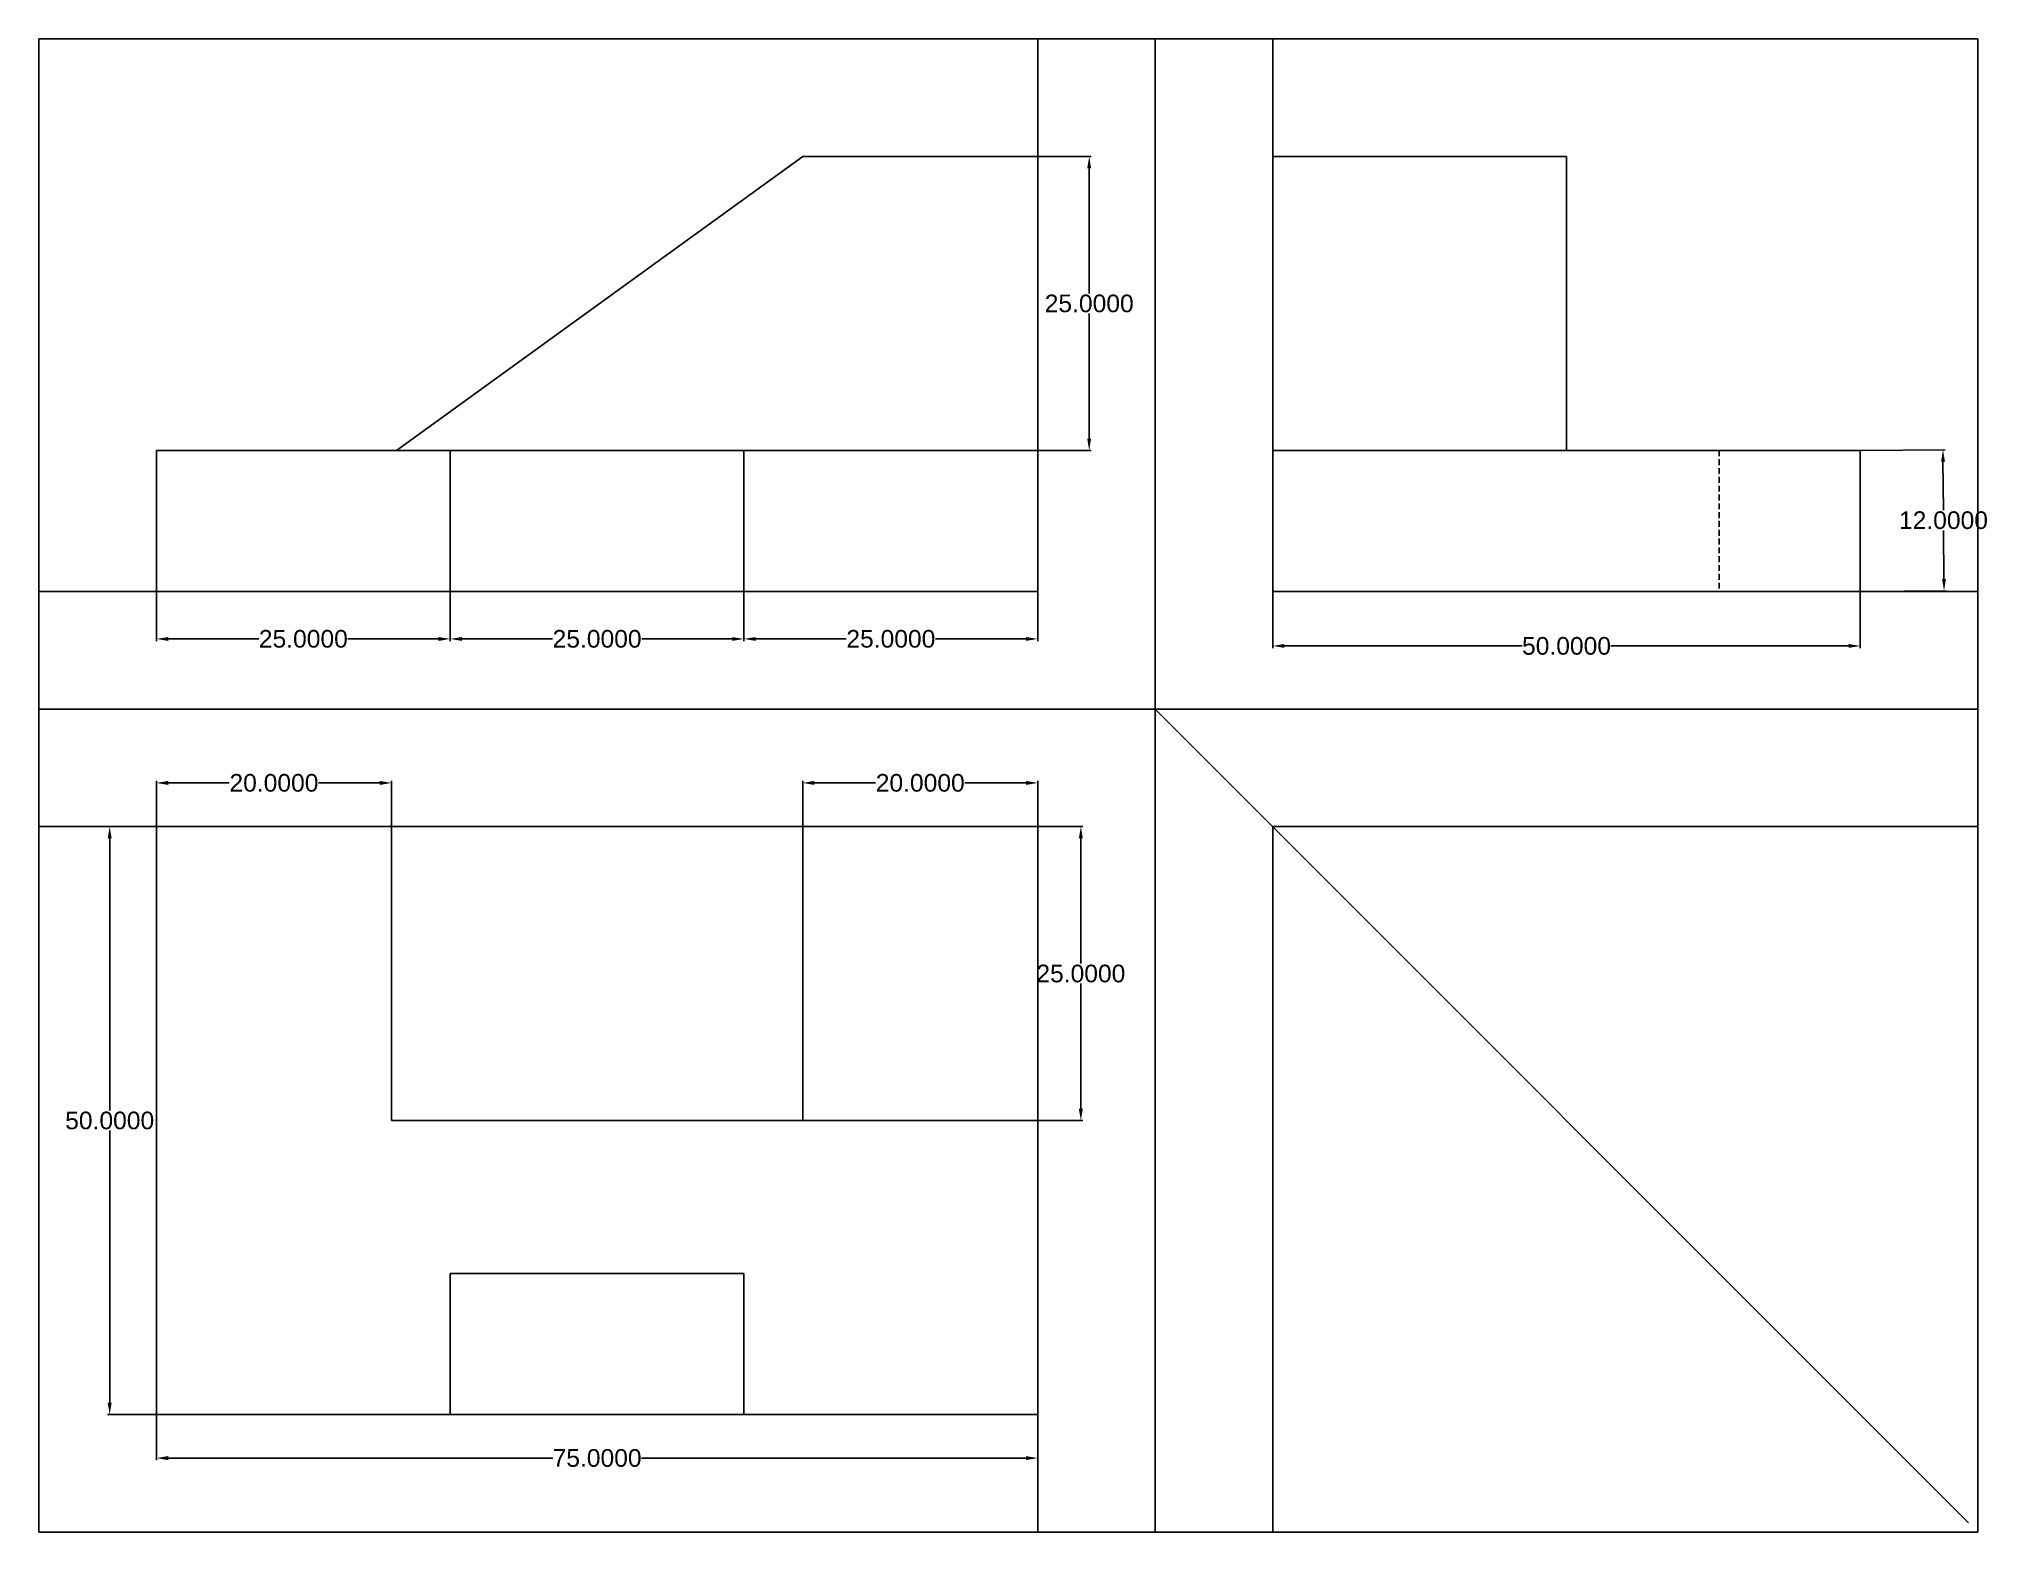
# Model space of a CAD drawing. Header units: millimetres. Extents: x 7 to 173, y 7 to 134.
import ezdxf

# ---------------------------------------------------------------- set-up
doc = ezdxf.new("R2010")
doc.units = ezdxf.units.MM
doc.header["$MEASUREMENT"] = 0
doc.linetypes.add('HIDDENX2', pattern=[0.75, 0.5, -0.25])
doc.layers.get('0').update_dxf_attribs({"color": 255})
doc.styles.get("Standard").update_dxf_attribs({"font": 'arial.ttf'})
doc.dimstyles.get("Standard").update_dxf_attribs({"dimtxt": 1.5, "dimasz": 1, "dimexe": 0.18, "dimexo": 0.0625, "dimgap": 0.09, "dimtad": 0, "dimtih": 1, "dimtoh": 1, "dimdec": 4, "dimzin": 0, "dimdsep": 46, "dimtxsty": 'Standard', "dimcen": 0.09, "dimclrd": 4, "dimclre": 6, "dimclrt": 3, "dimadec": 0, "dimazin": 0, "dimtfac": 1, "dimtdec": 4, "dimtofl": 0, "dimtmove": 0, "dimatfit": 3, "dimfxl": 1, "dimtolj": 1, "dimtzin": 0, "dimarcsym": 0})

# ---------------------------------------------------------------- blocks, each defined once
blk = doc.blocks.new('*D1')
at = {"color": 6, "lineweight": -2, "transparency": 16777216}
for p, q in [((91.8, 123.74), (96.3, 123.74)), ((91.8, 98.74), (96.3, 98.74))]:
    blk.add_line(p, q, dxfattribs=at)
at = {"color": 4, "lineweight": -2, "transparency": 16777216}
for p, q in [((96.12, 122.74), (96.12, 112.1)), ((96.12, 99.74), (96.12, 110.39))]:
    blk.add_line(p, q, dxfattribs=at)
at = {"color": 4, "transparency": 16777216}
for points in [[(95.95, 122.74), (96.28, 122.74), (96.12, 123.74)], [(95.95, 99.74), (96.28, 99.74), (96.12, 98.74)]]:
    blk.add_solid(points, dxfattribs=at)
at = {"layer": 'Defpoints', "color": 0, "transparency": 16777216}
for p in [(91.74, 123.74), (91.74, 98.74), (96.12, 98.74)]:
    blk.add_point(p, dxfattribs=at)
at = {"color": 3, "transparency": 16777216, "insert": (96.12, 111.24), "char_height": 1.5, "attachment_point": 5}
blk.add_mtext('\\A1;25.0000', dxfattribs=at)
blk = doc.blocks.new('*D2')
at = {"color": 6, "lineweight": -2, "transparency": 16777216}
for p, q in [((66.74, 86.68), (66.74, 82.53)), ((91.74, 86.68), (91.74, 82.53))]:
    blk.add_line(p, q, dxfattribs=at)
at = {"color": 4, "lineweight": -2, "transparency": 16777216}
for p, q in [((67.74, 82.71), (75.44, 82.71)), ((90.74, 82.71), (83.04, 82.71))]:
    blk.add_line(p, q, dxfattribs=at)
at = {"color": 4, "transparency": 16777216}
for points in [[(67.74, 82.87), (67.74, 82.54), (66.74, 82.71)], [(90.74, 82.87), (90.74, 82.54), (91.74, 82.71)]]:
    blk.add_solid(points, dxfattribs=at)
at = {"layer": 'Defpoints', "color": 0, "transparency": 16777216}
for p in [(66.74, 86.74), (91.74, 86.74), (66.74, 82.71)]:
    blk.add_point(p, dxfattribs=at)
at = {"color": 3, "transparency": 16777216, "insert": (79.24, 82.71), "char_height": 1.5, "attachment_point": 5}
blk.add_mtext('\\A1;25.0000', dxfattribs=at)
blk = doc.blocks.new('*D3')
at = {"color": 6, "lineweight": -2, "transparency": 16777216}
for p, q in [((41.74, 86.68), (41.74, 82.53)), ((66.74, 86.68), (66.74, 82.53))]:
    blk.add_line(p, q, dxfattribs=at)
at = {"color": 4, "lineweight": -2, "transparency": 16777216}
for p, q in [((42.74, 82.71), (50.44, 82.71)), ((65.74, 82.71), (58.04, 82.71))]:
    blk.add_line(p, q, dxfattribs=at)
at = {"color": 4, "transparency": 16777216}
for points in [[(42.74, 82.87), (42.74, 82.54), (41.74, 82.71)], [(65.74, 82.87), (65.74, 82.54), (66.74, 82.71)]]:
    blk.add_solid(points, dxfattribs=at)
at = {"layer": 'Defpoints', "color": 0, "transparency": 16777216}
for p in [(41.74, 86.74), (66.74, 86.74), (41.74, 82.71)]:
    blk.add_point(p, dxfattribs=at)
at = {"color": 3, "transparency": 16777216, "insert": (54.24, 82.71), "char_height": 1.5, "attachment_point": 5}
blk.add_mtext('\\A1;25.0000', dxfattribs=at)
blk = doc.blocks.new('*D4')
at = {"color": 6, "lineweight": -2, "transparency": 16777216}
for p, q in [((16.74, 86.68), (16.74, 82.53)), ((41.74, 86.68), (41.74, 82.53))]:
    blk.add_line(p, q, dxfattribs=at)
at = {"color": 4, "lineweight": -2, "transparency": 16777216}
for p, q in [((17.74, 82.71), (25.44, 82.71)), ((40.74, 82.71), (33.04, 82.71))]:
    blk.add_line(p, q, dxfattribs=at)
at = {"color": 4, "transparency": 16777216}
for points in [[(17.74, 82.87), (17.74, 82.54), (16.74, 82.71)], [(40.74, 82.87), (40.74, 82.54), (41.74, 82.71)]]:
    blk.add_solid(points, dxfattribs=at)
at = {"layer": 'Defpoints', "color": 0, "transparency": 16777216}
for p in [(16.74, 86.74), (41.74, 86.74), (16.74, 82.71)]:
    blk.add_point(p, dxfattribs=at)
at = {"color": 3, "transparency": 16777216, "insert": (29.24, 82.71), "char_height": 1.5, "attachment_point": 5}
blk.add_mtext('\\A1;25.0000', dxfattribs=at)
blk = doc.blocks.new('*D5')
at = {"color": 6, "lineweight": -2, "transparency": 16777216}
for p, q in [((111.74, 86.68), (111.74, 81.93)), ((161.74, 86.68), (161.74, 81.93))]:
    blk.add_line(p, q, dxfattribs=at)
at = {"color": 4, "lineweight": -2, "transparency": 16777216}
for p, q in [((112.74, 82.11), (132.96, 82.11)), ((160.74, 82.11), (140.52, 82.11))]:
    blk.add_line(p, q, dxfattribs=at)
at = {"color": 4, "transparency": 16777216}
for points in [[(112.74, 82.28), (112.74, 81.95), (111.74, 82.11)], [(160.74, 82.28), (160.74, 81.95), (161.74, 82.11)]]:
    blk.add_solid(points, dxfattribs=at)
at = {"layer": 'Defpoints', "color": 0, "transparency": 16777216}
for p in [(111.74, 86.74), (161.74, 86.74), (161.74, 82.11)]:
    blk.add_point(p, dxfattribs=at)
at = {"color": 3, "transparency": 16777216, "insert": (136.74, 82.11), "char_height": 1.5, "attachment_point": 5}
blk.add_mtext('\\A1;50.0000', dxfattribs=at)
blk = doc.blocks.new('*D9')
at = {"color": 6, "lineweight": -2, "transparency": 16777216}
for p, q in [((161.8, 98.74), (168.96, 98.8)), ((161.9, 86.74), (169.05, 86.8))]:
    blk.add_line(p, q, dxfattribs=at)
at = {"color": 4, "lineweight": -2, "transparency": 16777216}
for p, q in [((168.78, 97.8), (168.82, 93.65)), ((168.86, 87.8), (168.83, 91.94))]:
    blk.add_line(p, q, dxfattribs=at)
at = {"color": 4, "transparency": 16777216}
for points in [[(168.95, 97.8), (168.62, 97.8), (168.78, 98.8)], [(169.03, 87.8), (168.7, 87.8), (168.87, 86.8)]]:
    blk.add_solid(points, dxfattribs=at)
at = {"layer": 'Defpoints', "color": 0, "transparency": 16777216}
for p in [(161.74, 98.74), (168.78, 98.8), (161.84, 86.74)]:
    blk.add_point(p, dxfattribs=at)
at = {"color": 3, "transparency": 16777216, "insert": (168.82, 92.8), "char_height": 1.5, "attachment_point": 5}
blk.add_mtext('\\A1;12.0000', dxfattribs=at)
blk = doc.blocks.new('*D10')
at = {"color": 6, "lineweight": -2, "transparency": 16777216}
for p, q in [((71.74, 66.8), (71.74, 70.64)), ((91.74, 66.8), (91.74, 70.64))]:
    blk.add_line(p, q, dxfattribs=at)
at = {"color": 4, "lineweight": -2, "transparency": 16777216}
for p, q in [((72.74, 70.46), (77.94, 70.46)), ((90.74, 70.46), (85.54, 70.46))]:
    blk.add_line(p, q, dxfattribs=at)
at = {"color": 4, "transparency": 16777216}
for points in [[(72.74, 70.63), (72.74, 70.29), (71.74, 70.46)], [(90.74, 70.63), (90.74, 70.29), (91.74, 70.46)]]:
    blk.add_solid(points, dxfattribs=at)
at = {"layer": 'Defpoints', "color": 0, "transparency": 16777216}
for p in [(91.74, 70.46), (71.74, 66.74), (91.74, 66.74)]:
    blk.add_point(p, dxfattribs=at)
at = {"color": 3, "transparency": 16777216, "insert": (81.74, 70.46), "char_height": 1.5, "attachment_point": 5}
blk.add_mtext('\\A1;20.0000', dxfattribs=at)
blk = doc.blocks.new('*D12')
at = {"color": 6, "lineweight": -2, "transparency": 16777216}
for p, q in [((16.74, 66.8), (16.74, 70.64)), ((36.74, 66.8), (36.74, 70.64))]:
    blk.add_line(p, q, dxfattribs=at)
at = {"color": 4, "lineweight": -2, "transparency": 16777216}
for p, q in [((17.74, 70.46), (22.94, 70.46)), ((35.74, 70.46), (30.54, 70.46))]:
    blk.add_line(p, q, dxfattribs=at)
at = {"color": 4, "transparency": 16777216}
for points in [[(17.74, 70.63), (17.74, 70.29), (16.74, 70.46)], [(35.74, 70.63), (35.74, 70.29), (36.74, 70.46)]]:
    blk.add_solid(points, dxfattribs=at)
at = {"layer": 'Defpoints', "color": 0, "transparency": 16777216}
for p in [(16.74, 70.46), (16.74, 66.74), (36.74, 66.74)]:
    blk.add_point(p, dxfattribs=at)
at = {"color": 3, "transparency": 16777216, "insert": (26.74, 70.46), "char_height": 1.5, "attachment_point": 5}
blk.add_mtext('\\A1;20.0000', dxfattribs=at)
blk = doc.blocks.new('*D13')
at = {"color": 6, "lineweight": -2, "transparency": 16777216}
for p, q in [((91.8, 66.74), (95.59, 66.74)), ((91.8, 41.74), (95.59, 41.74))]:
    blk.add_line(p, q, dxfattribs=at)
at = {"color": 4, "lineweight": -2, "transparency": 16777216}
for p, q in [((95.41, 65.74), (95.41, 55.1)), ((95.41, 42.74), (95.41, 53.39))]:
    blk.add_line(p, q, dxfattribs=at)
at = {"color": 4, "transparency": 16777216}
for points in [[(95.24, 65.74), (95.58, 65.74), (95.41, 66.74)], [(95.24, 42.74), (95.58, 42.74), (95.41, 41.74)]]:
    blk.add_solid(points, dxfattribs=at)
at = {"layer": 'Defpoints', "color": 0, "transparency": 16777216}
for p in [(91.74, 66.74), (91.74, 41.74), (95.41, 41.74)]:
    blk.add_point(p, dxfattribs=at)
at = {"color": 3, "transparency": 16777216, "insert": (95.41, 54.24), "char_height": 1.5, "attachment_point": 5}
blk.add_mtext('\\A1;25.0000', dxfattribs=at)
blk = doc.blocks.new('*D14')
at = {"color": 6, "lineweight": -2, "transparency": 16777216}
for p, q in [((16.74, 16.68), (16.74, 12.85)), ((91.74, 16.68), (91.74, 12.85))]:
    blk.add_line(p, q, dxfattribs=at)
at = {"color": 4, "lineweight": -2, "transparency": 16777216}
for p, q in [((17.74, 13.03), (50.46, 13.03)), ((90.74, 13.03), (58.02, 13.03))]:
    blk.add_line(p, q, dxfattribs=at)
at = {"color": 4, "transparency": 16777216}
for points in [[(17.74, 13.2), (17.74, 12.86), (16.74, 13.03)], [(90.74, 13.2), (90.74, 12.86), (91.74, 13.03)]]:
    blk.add_solid(points, dxfattribs=at)
at = {"layer": 'Defpoints', "color": 0, "transparency": 16777216}
for p in [(16.74, 16.74), (91.74, 16.74), (91.74, 13.03)]:
    blk.add_point(p, dxfattribs=at)
at = {"color": 3, "transparency": 16777216, "insert": (54.24, 13.03), "char_height": 1.5, "attachment_point": 5}
blk.add_mtext('\\A1;75.0000', dxfattribs=at)
blk = doc.blocks.new('*D15')
at = {"color": 6, "lineweight": -2, "transparency": 16777216}
for p, q in [((16.68, 66.74), (12.58, 66.74)), ((16.68, 16.74), (12.58, 16.74))]:
    blk.add_line(p, q, dxfattribs=at)
at = {"color": 4, "lineweight": -2, "transparency": 16777216}
for p, q in [((12.76, 65.74), (12.76, 42.6)), ((12.76, 17.74), (12.76, 40.89))]:
    blk.add_line(p, q, dxfattribs=at)
at = {"color": 4, "transparency": 16777216}
for points in [[(12.59, 65.74), (12.93, 65.74), (12.76, 66.74)], [(12.59, 17.74), (12.93, 17.74), (12.76, 16.74)]]:
    blk.add_solid(points, dxfattribs=at)
at = {"layer": 'Defpoints', "color": 0, "transparency": 16777216}
for p in [(16.74, 66.74), (12.76, 16.74), (16.74, 16.74)]:
    blk.add_point(p, dxfattribs=at)
at = {"color": 3, "transparency": 16777216, "insert": (12.76, 41.74), "char_height": 1.5, "attachment_point": 5}
blk.add_mtext('\\A1;50.0000', dxfattribs=at)

msp = doc.modelspace()

# ---------------------------------------------------------------- linework, layer by layer
at = {"color": 40, "true_color": 0xf8d731}
for p, q in [((71.74124, 123.74124), (37.18039, 98.74124)), ((91.74124, 123.74124), (71.74124, 123.74124)), ((91.74124, 98.74124), (91.74124, 123.74124)), ((111.74124, 98.74124), (111.74124, 123.74124)), ((111.74124, 123.74124), (136.74124, 123.74124)), ((136.74124, 123.74124), (136.74124, 98.74124)), ((41.74124, 98.74124), (16.74124, 98.74124)), ((16.74124, 98.74124), (16.74124, 86.74124)), ((66.74124, 98.74124), (41.74124, 98.74124)), ((41.74124, 98.74124), (41.74124, 86.74124)), ((91.74124, 98.74124), (66.74124, 98.74124)), ((66.74124, 86.74124), (66.74124, 98.74124)), ((91.74124, 86.74124), (91.74124, 98.74124)), ((111.74124, 86.74124), (111.74124, 98.74124)), ((136.74124, 98.74124), (111.74124, 98.74124)), ((136.74124, 98.74124), (161.74124, 98.74124)), ((161.74124, 98.74124), (161.74124, 86.74124)), ((16.74124, 86.74124), (41.74124, 86.74124)), ((41.74124, 86.74124), (66.74124, 86.74124)), ((66.74124, 86.74124), (91.74124, 86.74124)), ((161.74124, 86.74124), (111.74124, 86.74124)), ((16.74124, 66.74124), (16.74124, 16.74124)), ((91.74124, 66.74124), (16.74124, 66.74124)), ((36.73968, 66.74124), (36.73968, 41.74124)), ((71.74126, 66.74124), (71.74126, 41.74124)), ((91.74124, 16.74124), (91.74124, 66.74124)), ((36.73968, 41.74124), (91.74124, 41.74124)), ((41.74124, 16.74124), (41.74124, 28.74124)), ((41.74124, 28.74124), (66.74124, 28.74124)), ((66.74124, 28.74124), (66.74124, 16.74124)), ((16.74124, 16.74124), (41.74124, 16.74124)), ((41.74124, 16.74124), (66.74124, 16.74124)), ((66.74124, 16.74124), (91.74124, 16.74124))]:
    msp.add_line(p, q, dxfattribs=at)
at = {"color": 80, "linetype": 'HIDDENX2'}
msp.add_line((149.74124, 98.74124), (149.74124, 86.74124), dxfattribs=at)
at = {"color": 240, "true_color": 0xed1f24}
msp.add_line((101.74124, 76.74124), (170.95608, 7.52641), dxfattribs=at)
for points in [[(91.74124, 133.74124), (91.74124, 86.74124), (6.74124, 86.74124)], [(101.74124, 6.74124), (101.74124, 76.74124), (101.74124, 133.74124)], [(111.74124, 133.74124), (111.74124, 86.74124), (171.74124, 86.74124)], [(6.74124, 76.74124), (101.74124, 76.74124), (171.74124, 76.74124)], [(91.74124, 6.74124), (91.74124, 66.74124), (6.74124, 66.74124)], [(111.74124, 6.74124), (111.74124, 66.74124), (171.74124, 66.74124)]]:
    msp.add_lwpolyline(points, dxfattribs=at)
msp.add_lwpolyline([(6.74124, 133.74124), (171.74124, 133.74124), (171.74124, 6.74124), (6.74124, 6.74124)], close=True)

# ---------------------------------------------------------------- dimensions: what is measured, and where the dimension line sits
for base, p1, p2, picture, middle in [((96.11654, 98.74124), (91.74124, 123.74124), (91.74124, 98.74124), '*D1', (96.11654, 111.24124)), ((12.76078, 16.74124), (16.74124, 66.74124), (16.74124, 16.74124), '*D15', (12.76078, 41.74124)), ((95.41131, 41.74124), (91.74124, 66.74124), (91.74124, 41.74124), '*D13', (95.41131, 54.24124))]:
    dim = msp.add_linear_dim(base=base, p1=p1, p2=p2, angle=90, dimstyle='Standard')
    dim.commit()
    dim.dimension.update_dxf_attribs({"geometry": picture, "text_midpoint": middle})
dim = msp.add_aligned_dim(p1=(161.83601, 86.74164), p2=(161.74124, 98.74124), distance=-7.03463, dimstyle='Standard')
dim.commit()
dim.dimension.update_dxf_attribs({"geometry": '*D9', "text_midpoint": (168.82304, 92.797)})
for base, p1, p2, picture, middle in [((16.74124, 82.70699), (41.74124, 86.74124), (16.74124, 86.74124), '*D4', (29.24124, 82.70699)), ((41.74124, 82.70699), (66.74124, 86.74124), (41.74124, 86.74124), '*D3', (54.24124, 82.70699)), ((16.74124, 70.46019), (36.74128, 66.74124), (16.74124, 66.74124), '*D12', (26.74126, 70.46019))]:
    dim = msp.add_linear_dim(base=base, p1=p1, p2=p2, dimstyle='Standard', override={"dimtmove": 1})
    dim.commit()
    dim.dimension.update_dxf_attribs({"geometry": picture, "text_midpoint": middle})
for base, p1, p2, picture, middle in [((66.74124, 82.70699), (91.74124, 86.74124), (66.74124, 86.74124), '*D2', (79.24124, 82.70699)), ((161.74124, 82.11236), (111.74124, 86.74124), (161.74124, 86.74124), '*D5', (136.74124, 82.11236)), ((91.74124, 70.46019), (71.74126, 66.74124), (91.74124, 66.74124), '*D10', (81.74125, 70.46019)), ((91.74124, 13.03019), (16.74124, 16.74124), (91.74124, 16.74124), '*D14', (54.24124, 13.03019))]:
    dim = msp.add_linear_dim(base=base, p1=p1, p2=p2, dimstyle='Standard')
    dim.commit()
    dim.dimension.update_dxf_attribs({"geometry": picture, "text_midpoint": middle})

doc.saveas('drawing.dxf')
